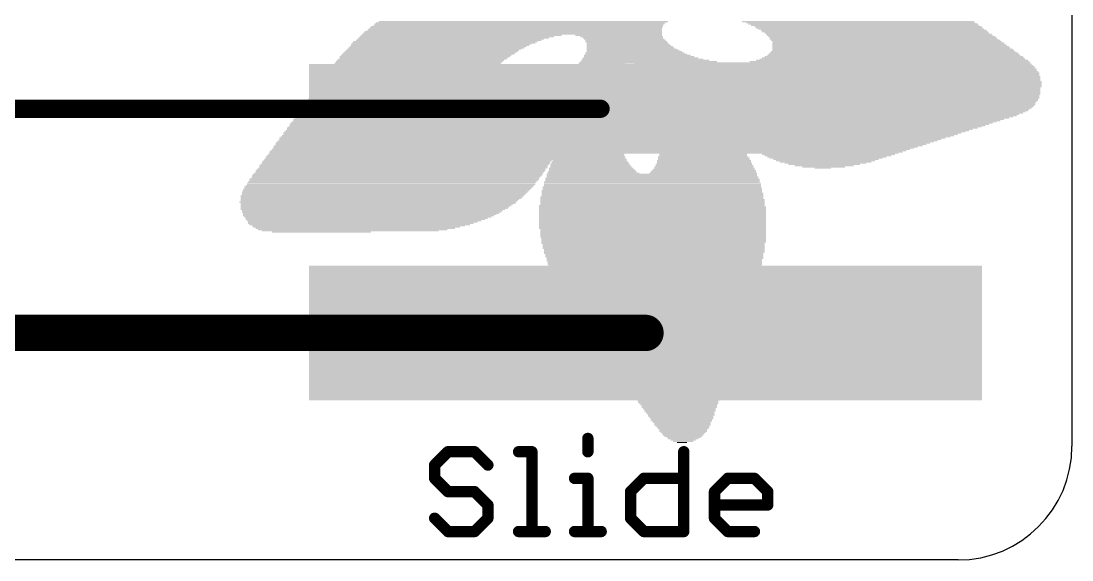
# Model space of a CAD drawing. Extents: x 1.7 to 53.6, y -6.2 to 6.2.
# Drawn here: x 41.88 to 53.59, y -6.03 to -0.02 of the extents above; entities that cross this region are included whole.
import ezdxf

# ---------------------------------------------------------------- set-up
doc = ezdxf.new("R2010")
doc.units = 0
for name, color, linetype in [('1', 12, 'CONTINUOUS'), ('20', 53, 'CONTINUOUS'), ('21', 40, 'CONTINUOUS'), ('22', 6, 'CONTINUOUS')]:
    doc.layers.add(name, color=color, linetype=linetype)

# ---------------------------------------------------------------- blocks, each defined once
blk = doc.blocks.new('RECT')
blk.add_solid([(-0.5, -0.5), (0.5, -0.5), (-0.5, 0.5), (0.5, 0.5)])

msp = doc.modelspace()

# ---------------------------------------------------------------- linework, layer by layer
at = {"layer": '1'}
for points, const_width in [([(48.341, -1), (41.767, -1)], 0.2032), ([(48.841, -3.5), (41.364, -3.5)], 0.4064)]:
    msp.add_lwpolyline(points, dxfattribs=dict(at, const_width=const_width))
for points, const_width in [([(48.341, -1.0508, 1), (48.341, -0.9492)], 0.1016), ([(48.841, -3.6016, 1), (48.841, -3.3984)], 0.2032)]:
    msp.add_lwpolyline(points, format="xyb", dxfattribs=dict(at, const_width=const_width))
at = {"layer": '20'}
for p, q in [((53.594, 4.7625), (53.594, -4.7625)), ((52.324, -6.0325), (4.445, -6.0325))]:
    msp.add_line(p, q, dxfattribs=at)
msp.add_arc((52.324, -4.7625), 1.27, 270, 0, dxfattribs=at)
at = {"layer": '21', "const_width": 0.0635}
for points in [[(48.2313, -4.6769, 1), (48.1678, -4.6769)], [(46.6404, -4.7935, 1), (46.6404, -4.857)], [(46.6628, -4.8477, 1), (46.6179, -4.8028)], [(46.9594, -4.8028, 1), (46.9145, -4.8477)], [(46.937, -4.857, 1), (46.937, -4.7935)], [(47.4276, -4.7935, 1), (47.4276, -4.857)], [(47.6076, -4.8252, 1), (47.5441, -4.8252)], [(47.5759, -4.857, 1), (47.5759, -4.7935)], [(48.1678, -4.8252, 1), (48.2313, -4.8252)], [(49.2999, -4.8252, 1), (49.2364, -4.8252)], [(46.5238, -4.9735, 1), (46.4603, -4.9735)], [(46.4696, -4.9511, 1), (46.5145, -4.996)], [(47.0628, -4.996, 1), (47.1077, -4.9511)], [(46.4603, -5.1218, 1), (46.5238, -5.1218)], [(46.5145, -5.0994, 1), (46.4696, -5.1443)], [(48.0513, -5.0901, 1), (48.0513, -5.1536)], [(48.2313, -5.1218, 1), (48.1678, -5.1218)], [(48.1996, -5.1536, 1), (48.1996, -5.0901)], [(48.8233, -5.0901, 1), (48.8233, -5.1536)], [(48.8457, -5.1443, 1), (48.8008, -5.0994)], [(49.2681, -5.1536, 1), (49.2681, -5.0901)], [(49.7588, -5.0901, 1), (49.7588, -5.1536)], [(49.7812, -5.1443, 1), (49.7363, -5.0994)], [(50.0778, -5.0994, 1), (50.0329, -5.1443)], [(50.0554, -5.1536, 1), (50.0554, -5.0901)], [(46.6404, -5.2384, 1), (46.6404, -5.3019)], [(46.6179, -5.2926, 1), (46.6628, -5.2477)], [(46.9594, -5.2477, 1), (46.9145, -5.2926)], [(46.937, -5.3019, 1), (46.937, -5.2384)], [(48.7067, -5.2701, 1), (48.6432, -5.2701)], [(48.6525, -5.2477, 1), (48.6974, -5.2926)], [(49.6422, -5.2701, 1), (49.5787, -5.2701)], [(49.588, -5.2477, 1), (49.6329, -5.2926)], [(50.2354, -5.2701, 1), (50.1719, -5.2701)], [(50.1812, -5.2926, 1), (50.2261, -5.2477)], [(47.117, -5.4184, 1), (47.0535, -5.4184)], [(47.0628, -5.4409, 1), (47.1077, -5.396)], [(49.6105, -5.3867, 1), (49.6105, -5.4502)], [(50.1719, -5.4184, 1), (50.2354, -5.4184)], [(50.2037, -5.4502, 1), (50.2037, -5.3867)], [(46.5145, -5.5443, 1), (46.4696, -5.5892)], [(47.1077, -5.5892, 1), (47.0628, -5.5443)], [(48.6974, -5.5443, 1), (48.6525, -5.5892)], [(49.6329, -5.5443, 1), (49.588, -5.5892)], [(47.0535, -5.5667, 1), (47.117, -5.5667)], [(48.6432, -5.5667, 1), (48.7067, -5.5667)], [(49.5787, -5.5667, 1), (49.6422, -5.5667)], [(46.6404, -5.6833, 1), (46.6404, -5.7467)], [(46.6179, -5.7375, 1), (46.6628, -5.6925)], [(46.9145, -5.6925, 1), (46.9594, -5.7375)], [(46.937, -5.7467, 1), (46.937, -5.6833)], [(47.4276, -5.6833, 1), (47.4276, -5.7467)], [(47.5441, -5.715, 1), (47.6076, -5.715)], [(47.7242, -5.7467, 1), (47.7242, -5.6833)], [(48.0513, -5.6833, 1), (48.0513, -5.7467)], [(48.1678, -5.715, 1), (48.2313, -5.715)], [(48.3479, -5.7467, 1), (48.3479, -5.6833)], [(48.8233, -5.6833, 1), (48.8233, -5.7467)], [(48.8008, -5.7375, 1), (48.8457, -5.6925)], [(49.2364, -5.715, 1), (49.2999, -5.715)], [(49.2681, -5.7467, 1), (49.2681, -5.6833)], [(49.7588, -5.6833, 1), (49.7588, -5.7467)], [(49.7363, -5.7375, 1), (49.7812, -5.6925)], [(50.0554, -5.7467, 1), (50.0554, -5.6833)]]:
    msp.add_lwpolyline(points, format="xyb", dxfattribs=at)
at = {"layer": '21', "const_width": 0.127}
for points in [[(48.1996, -4.6769), (48.1996, -4.8252)], [(46.6404, -4.8252), (46.4921, -4.9735)], [(46.937, -4.8252), (46.6404, -4.8252)], [(47.0853, -4.9735), (46.937, -4.8252)], [(47.4276, -4.8252), (47.5759, -4.8252)], [(47.5759, -4.8252), (47.5759, -5.715)], [(49.2681, -4.8252), (49.2681, -5.715)], [(46.4921, -4.9735), (46.4921, -5.1218)], [(46.4921, -5.1218), (46.6404, -5.2701)], [(48.0513, -5.1218), (48.1996, -5.1218)], [(48.1996, -5.1218), (48.1996, -5.715)], [(48.675, -5.2701), (48.8233, -5.1218)], [(48.8233, -5.1218), (49.2681, -5.1218)], [(49.6105, -5.2701), (49.7588, -5.1218)], [(49.7588, -5.1218), (50.0554, -5.1218)], [(50.0554, -5.1218), (50.2037, -5.2701)], [(46.6404, -5.2701), (46.937, -5.2701)], [(46.937, -5.2701), (47.0853, -5.4184)], [(48.675, -5.5667), (48.675, -5.2701)], [(49.6105, -5.5667), (49.6105, -5.2701)], [(50.2037, -5.2701), (50.2037, -5.4184)], [(47.0853, -5.4184), (47.0853, -5.5667)], [(50.2037, -5.4184), (49.6105, -5.4184)], [(46.6404, -5.715), (46.4921, -5.5667)], [(47.0853, -5.5667), (46.937, -5.715)], [(48.8233, -5.715), (48.675, -5.5667)], [(49.7588, -5.715), (49.6105, -5.5667)], [(46.937, -5.715), (46.6404, -5.715)], [(47.4276, -5.715), (47.7242, -5.715)], [(48.0513, -5.715), (48.3479, -5.715)], [(49.2681, -5.715), (48.8233, -5.715)], [(50.0554, -5.715), (49.7588, -5.715)]]:
    msp.add_lwpolyline(points, dxfattribs=at)

# ---------------------------------------------------------------- block references
at = {"layer": '1', "xscale": 6.5, "rotation": 180}
msp.add_blockref('RECT', (48.341, -1), dxfattribs=at)
at = {"layer": '1', "xscale": 7.5, "yscale": 1.5, "rotation": 180}
msp.add_blockref('RECT', (48.841, -3.5), dxfattribs=at)
at = {"layer": '22'}
for p, xscale, yscale in [((47.3894, -0.1118), 3.269, 0.0139), ((47.3964, -0.0978), 3.255, 0.014), ((47.4104, -0.0838), 3.255, 0.014), ((47.4244, -0.0699), 3.2271, 0.0139), ((47.4383, -0.0559), 3.227, 0.014), ((47.4522, -0.0419), 3.2271, 0.014), ((47.4803, -0.028), 3.2271, 0.0139), ((51.2102, -0.028), 2.5844, 0.0139), ((51.2382, -0.0419), 2.5565, 0.014), ((51.266, -0.0559), 2.5565, 0.014), ((51.2871, -0.0699), 2.5425, 0.0139), ((51.322, -0.0838), 2.5286, 0.014), ((51.336, -0.0978), 2.5285, 0.014), ((51.3569, -0.1118), 2.5146, 0.0139), ((46.649, -0.2375), 2.0676, 0.014), ((46.67, -0.2235), 2.0815, 0.014), ((46.7049, -0.2096), 2.1234, 0.0139), ((46.7398, -0.1956), 2.1654, 0.014), ((46.7887, -0.1816), 2.2352, 0.014), ((47.3545, -0.1677), 3.3388, 0.0139), ((47.3615, -0.1537), 3.3249, 0.014), ((47.3685, -0.1397), 3.3109, 0.014), ((47.3825, -0.1257), 3.2829, 0.014), ((48.5419, -0.1816), 0.9639, 0.014), ((48.5769, -0.1956), 0.922, 0.014), ((48.5909, -0.2096), 0.8941, 0.0139), ((48.6048, -0.2235), 0.894, 0.014), ((48.6188, -0.2375), 0.8941, 0.014), ((51.3848, -0.1257), 2.5146, 0.014), ((51.3988, -0.1397), 2.5146, 0.014), ((51.4198, -0.1537), 2.5007, 0.014), ((51.4407, -0.1677), 2.5146, 0.0139), ((51.4547, -0.1816), 2.5146, 0.014), ((51.4757, -0.1956), 2.5285, 0.014), ((51.4896, -0.2096), 2.5286, 0.0139), ((51.4966, -0.2235), 2.5426, 0.014), ((51.5175, -0.2375), 2.5565, 0.014), ((46.4674, -0.3493), 1.9278, 0.0139), ((46.4884, -0.3353), 1.9419, 0.014), ((46.5093, -0.3213), 1.9558, 0.014), ((46.5303, -0.3074), 1.9697, 0.0139), ((46.5652, -0.2794), 2.0117, 0.014), ((46.5512, -0.2934), 1.9838, 0.014), ((46.5931, -0.2654), 2.0396, 0.014), ((46.6141, -0.2515), 2.0536, 0.0139), ((48.6258, -0.2515), 0.9081, 0.0139), ((48.6397, -0.2654), 0.9081, 0.014), ((48.6746, -0.3213), 0.9779, 0.014), ((48.6467, -0.2794), 0.922, 0.014), ((48.6537, -0.2934), 0.936, 0.014), ((48.6886, -0.3353), 1.0058, 0.014), ((48.7026, -0.3493), 1.0338, 0.0139), ((48.6677, -0.3074), 0.9639, 0.0139), ((51.5804, -0.3213), 2.6543, 0.014), ((51.5316, -0.2515), 2.5565, 0.0139), ((51.5455, -0.2654), 2.5844, 0.014), ((51.5525, -0.2794), 2.5984, 0.014), ((51.5595, -0.2934), 2.6124, 0.014), ((51.5944, -0.3353), 2.6822, 0.014), ((51.6014, -0.3493), 2.6962, 0.0139), ((51.5735, -0.3074), 2.6403, 0.0139), ((46.3207, -0.475), 1.858, 0.014), ((46.3347, -0.461), 1.858, 0.014), ((46.3556, -0.4471), 1.872, 0.0139), ((46.3835, -0.4191), 1.8999, 0.014), ((46.3696, -0.4331), 1.872, 0.014), ((46.3976, -0.4051), 1.8999, 0.014), ((46.4185, -0.3911), 1.9138, 0.0139), ((46.4325, -0.3772), 1.9139, 0.014), ((46.4535, -0.3632), 1.9279, 0.014), ((48.8773, -0.475), 1.5227, 0.014), ((48.8073, -0.4471), 1.3551, 0.0139), ((48.8423, -0.461), 1.425, 0.014), ((48.7864, -0.4331), 1.2852, 0.014), ((48.7515, -0.4051), 1.1874, 0.014), ((48.7724, -0.4191), 1.2293, 0.014), ((48.7236, -0.3772), 1.1037, 0.014), ((48.7375, -0.3911), 1.1316, 0.0139), ((48.7166, -0.3632), 1.0617, 0.014), ((51.5595, -0.475), 3.1153, 0.014), ((51.5874, -0.461), 3.0314, 0.014), ((51.5944, -0.4471), 2.9616, 0.0139), ((51.6014, -0.4331), 2.9197, 0.014), ((51.6084, -0.4191), 2.8779, 0.014), ((51.6084, -0.4051), 2.8219, 0.014), ((51.6084, -0.3911), 2.794, 0.0139), ((51.6084, -0.3772), 2.7661, 0.014), ((51.6014, -0.3632), 2.7241, 0.014), ((46.223, -0.5867), 1.8301, 0.0139), ((46.2369, -0.5728), 1.83, 0.014), ((46.2508, -0.5588), 1.8301, 0.014), ((46.2718, -0.5309), 1.844, 0.0139), ((46.2649, -0.5448), 1.8301, 0.014), ((46.2858, -0.5169), 1.844, 0.014), ((46.3067, -0.4889), 1.858, 0.0139), ((46.2998, -0.5029), 1.8441, 0.014), ((48.2696, -0.5867), 0.5309, 0.0139), ((48.2835, -0.5728), 0.5308, 0.014), ((48.2975, -0.5588), 0.5309, 0.014), ((48.3045, -0.5448), 0.5169, 0.014), ((48.3185, -0.5309), 0.5169, 0.0139), ((48.3324, -0.5169), 0.5169, 0.014), ((48.3533, -0.5029), 0.5309, 0.014), ((50.6165, -0.4889), 5.0292, 0.0139), ((50.9308, -0.5029), 4.4285, 0.014), ((50.9518, -0.5169), 4.4145, 0.014), ((50.9657, -0.5309), 4.4145, 0.0139), ((50.9797, -0.5448), 4.4146, 0.014), ((50.9937, -0.5588), 4.4145, 0.014), ((51.0007, -0.5728), 4.4005, 0.014), ((51.0147, -0.5867), 4.4005, 0.0139), ((46.1461, -0.6985), 1.844, 0.014), ((46.1531, -0.6845), 1.8301, 0.014), ((46.1671, -0.6705), 1.8301, 0.0139), ((46.181, -0.6426), 1.83, 0.014), ((46.1741, -0.6566), 1.8161, 0.014), ((46.195, -0.6287), 1.8301, 0.0139), ((46.202, -0.6147), 1.8161, 0.014), ((46.2159, -0.6007), 1.8161, 0.014), ((48.1787, -0.6985), 0.6566, 0.014), ((48.1857, -0.6845), 0.6426, 0.014), ((48.1997, -0.6705), 0.6147, 0.0139), ((48.2067, -0.6566), 0.6007, 0.014), ((48.2276, -0.6426), 0.5868, 0.014), ((48.2346, -0.6287), 0.5728, 0.0139), ((48.2416, -0.6147), 0.5588, 0.014), ((48.2626, -0.6007), 0.5449, 0.014), ((51.0286, -0.6007), 4.4006, 0.014), ((51.0286, -0.6147), 4.4006, 0.014), ((51.0356, -0.6287), 4.3866, 0.0139), ((51.0496, -0.6426), 4.3865, 0.014), ((51.0496, -0.6566), 4.3865, 0.014), ((51.0565, -0.6705), 4.3726, 0.0139), ((51.0565, -0.6845), 4.3726, 0.014), ((51.0705, -0.6985), 4.3726, 0.014), ((46.1042, -0.8242), 1.9279, 0.014), ((46.1042, -0.7963), 1.8999, 0.014), ((46.1042, -0.8103), 1.8999, 0.0139), ((46.1112, -0.7823), 1.8859, 0.014), ((46.1181, -0.7684), 1.8719, 0.0139), ((46.1251, -0.7404), 1.858, 0.014), ((46.1251, -0.7544), 1.858, 0.014), ((46.1321, -0.7265), 1.844, 0.0139), ((46.1391, -0.7125), 1.83, 0.014), ((48.0391, -0.8242), 0.8801, 0.014), ((48.053, -0.8103), 0.8522, 0.0139), ((48.074, -0.7963), 0.8103, 0.014), ((48.0879, -0.7823), 0.7823, 0.014), ((48.1089, -0.7684), 0.7683, 0.0139), ((48.1228, -0.7544), 0.7404, 0.014), ((48.1368, -0.7404), 0.7124, 0.014), ((48.1438, -0.7265), 0.6985, 0.0139), ((48.1578, -0.7125), 0.6705, 0.014), ((51.0705, -0.7125), 4.3726, 0.014), ((51.0775, -0.7265), 4.3586, 0.0139), ((51.0775, -0.7404), 4.3586, 0.014), ((51.0774, -0.7684), 4.3307, 0.0139), ((51.0774, -0.7823), 4.3307, 0.014), ((51.0845, -0.7544), 4.3447, 0.014), ((51.0845, -0.7963), 4.3167, 0.014), ((51.0845, -0.8103), 4.3167, 0.0139), ((51.0915, -0.8242), 4.3027, 0.014), ((46.7677, -0.936), 3.4227, 0.014), ((46.7748, -0.9081), 3.4087, 0.0139), ((46.7748, -0.922), 3.4087, 0.014), ((46.1322, -0.8941), 2.0955, 0.014), ((46.1112, -0.8801), 2.0257, 0.014), ((46.0972, -0.8522), 1.9698, 0.014), ((46.1042, -0.8662), 1.9837, 0.0139), ((46.0972, -0.8382), 1.9418, 0.014), ((47.9063, -0.8941), 1.1456, 0.014), ((47.9483, -0.8801), 1.0617, 0.014), ((47.9762, -0.8662), 1.0059, 0.0139), ((47.9971, -0.8522), 0.964, 0.014), ((48.0181, -0.8382), 0.922, 0.014), ((51.0845, -0.8522), 4.2888, 0.014), ((51.0915, -0.8382), 4.3027, 0.014), ((51.0915, -0.8662), 4.2748, 0.0139), ((51.0915, -0.8801), 4.2748, 0.014), ((51.0845, -0.8941), 4.2608, 0.014), ((51.0845, -0.9081), 4.2608, 0.0139), ((51.0845, -0.922), 4.2329, 0.014), ((51.0775, -0.936), 4.219, 0.014), ((46.7259, -1.0477), 3.5065, 0.0139), ((46.7328, -1.0338), 3.4925, 0.014), ((46.7398, -1.0059), 3.4786, 0.0139), ((46.7398, -1.0198), 3.4786, 0.014), ((46.7468, -0.9919), 3.4646, 0.014), ((46.7538, -0.9779), 3.4506, 0.014), ((46.7608, -0.95), 3.4366, 0.0139), ((46.7608, -0.9639), 3.4366, 0.014), ((51.0775, -0.95), 4.219, 0.0139), ((51.0705, -0.9639), 4.205, 0.014), ((51.0635, -0.9919), 4.1631, 0.014), ((51.0705, -0.9779), 4.177, 0.014), ((51.0286, -1.0338), 4.0932, 0.014), ((51.0496, -1.0059), 4.1351, 0.0139), ((51.0426, -1.0198), 4.1211, 0.014), ((51.0217, -1.0477), 4.0513, 0.0139), ((46.6839, -1.1735), 3.6182, 0.014), ((46.6909, -1.1595), 3.6042, 0.014), ((46.6979, -1.1456), 3.5902, 0.0139), ((46.7049, -1.1176), 3.5763, 0.014), ((46.7049, -1.1316), 3.5763, 0.014), ((46.7119, -1.1036), 3.5623, 0.014), ((46.7189, -1.0897), 3.5483, 0.0139), ((46.7189, -1.0617), 3.5205, 0.014), ((46.7189, -1.0757), 3.5205, 0.014), ((51.0007, -1.0617), 4.0094, 0.014), ((50.9867, -1.0757), 3.9814, 0.014), ((50.9657, -1.0897), 3.9395, 0.0139), ((50.9448, -1.1036), 3.8976, 0.014), ((50.9169, -1.1176), 3.8417, 0.014), ((50.8959, -1.1316), 3.7998, 0.014), ((50.8819, -1.1456), 3.744, 0.0139), ((50.861, -1.1595), 3.7021, 0.014), ((50.84, -1.1735), 3.6602, 0.014), ((46.663, -1.2713), 3.716, 0.014), ((46.663, -1.2853), 3.716, 0.0139), ((46.67, -1.2573), 3.7021, 0.014), ((46.67, -1.2433), 3.6741, 0.014), ((46.677, -1.2154), 3.6601, 0.014), ((46.677, -1.2294), 3.6601, 0.0139), ((46.6839, -1.2014), 3.6462, 0.014), ((46.6909, -1.1875), 3.6322, 0.0139), ((50.8191, -1.1875), 3.6183, 0.0139), ((50.7981, -1.2014), 3.5764, 0.014), ((50.7771, -1.2154), 3.5344, 0.014), ((50.7492, -1.2294), 3.4786, 0.0139), ((50.7283, -1.2433), 3.4367, 0.014), ((49.3941, -1.2573), 0.7684, 0.014), ((49.4011, -1.2713), 0.7824, 0.014), ((49.4081, -1.2853), 0.7963, 0.0139), ((51.0984, -1.2573), 2.6123, 0.014), ((51.0845, -1.2713), 2.5565, 0.014), ((51.0705, -1.2853), 2.5006, 0.0139), ((46.635, -1.411), 3.8557, 0.014), ((46.635, -1.383), 3.8278, 0.014), ((46.635, -1.397), 3.8278, 0.014), ((46.642, -1.3691), 3.8138, 0.0139), ((46.6421, -1.3551), 3.7859, 0.014), ((46.6491, -1.3272), 3.7719, 0.0139), ((46.6491, -1.3411), 3.7719, 0.014), ((46.656, -1.3132), 3.758, 0.014), ((46.656, -1.2992), 3.73, 0.014), ((49.4081, -1.2992), 0.7963, 0.014), ((49.429, -1.3411), 0.8382, 0.014), ((49.436, -1.3551), 0.8522, 0.014), ((49.436, -1.3691), 0.8522, 0.0139), ((49.443, -1.383), 0.8662, 0.014), ((49.4569, -1.411), 0.8941, 0.014), ((49.4151, -1.3132), 0.8103, 0.014), ((49.4221, -1.3272), 0.8243, 0.0139), ((49.45, -1.397), 0.8801, 0.014), ((51.0566, -1.2992), 2.4447, 0.014), ((51.0496, -1.3132), 2.3749, 0.014), ((51.0286, -1.3272), 2.305, 0.0139), ((51.0146, -1.3411), 2.2492, 0.014), ((51.0007, -1.3551), 2.1933, 0.014), ((50.9937, -1.3691), 2.1234, 0.0139), ((50.9797, -1.383), 2.0676, 0.014), ((50.9657, -1.397), 2.0117, 0.014), ((50.9588, -1.411), 1.9419, 0.014), ((46.6141, -1.5227), 3.9814, 0.014), ((46.6211, -1.5088), 3.9675, 0.0139), ((46.6211, -1.4808), 3.9395, 0.014), ((46.6211, -1.4948), 3.9395, 0.014), ((46.6211, -1.4668), 3.9116, 0.0139), ((46.6281, -1.4529), 3.8977, 0.014), ((46.635, -1.4389), 3.8837, 0.014), ((46.6281, -1.425), 3.8697, 0.0139), ((49.464, -1.4529), 0.936, 0.014), ((49.471, -1.4668), 0.9499, 0.0139), ((49.471, -1.4808), 0.9499, 0.014), ((49.4779, -1.4948), 0.9639, 0.014), ((49.485, -1.5088), 0.9779, 0.0139), ((49.485, -1.5227), 0.9779, 0.014), ((49.4569, -1.425), 0.8941, 0.0139), ((49.464, -1.4389), 0.9081, 0.014), ((50.9378, -1.425), 1.872, 0.0139), ((50.9308, -1.4389), 1.8022, 0.014), ((50.9169, -1.4529), 1.7463, 0.014), ((50.9099, -1.4668), 1.6764, 0.0139), ((50.8959, -1.4808), 1.6205, 0.014), ((50.8889, -1.4948), 1.5506, 0.014), ((50.8819, -1.5088), 1.4808, 0.0139), ((50.8749, -1.5227), 1.411, 0.014), ((46.1461, -1.6345), 3.2131, 0.014), ((46.1601, -1.6205), 3.2131, 0.014), ((46.1741, -1.5926), 3.2131, 0.014), ((46.1741, -1.6066), 3.2131, 0.0139), ((46.188, -1.5786), 3.2131, 0.014), ((46.614, -1.5647), 4.0373, 0.0139), ((46.6141, -1.5367), 4.0094, 0.014), ((46.6141, -1.5507), 4.0094, 0.014), ((48.2206, -1.6205), 0.8801, 0.014), ((48.2277, -1.6345), 0.8941, 0.014), ((48.2206, -1.5926), 0.8522, 0.014), ((48.2276, -1.6066), 0.8662, 0.0139), ((48.2206, -1.5786), 0.8242, 0.014), ((49.4919, -1.6205), 1.0756, 0.014), ((49.4989, -1.6345), 1.0896, 0.014), ((49.4919, -1.5786), 1.0478, 0.014), ((49.4919, -1.5926), 1.0478, 0.014), ((49.4989, -1.6066), 1.0617, 0.0139), ((49.4849, -1.5367), 1.0058, 0.014), ((49.4919, -1.5507), 1.0198, 0.014), ((49.4919, -1.5647), 1.0198, 0.0139), ((50.861, -1.5367), 1.3271, 0.014), ((50.854, -1.5507), 1.2573, 0.014), ((50.854, -1.5647), 1.1735, 0.0139), ((50.847, -1.5786), 1.1036, 0.014), ((50.847, -1.5926), 1.0198, 0.014), ((50.847, -1.6066), 0.908, 0.0139), ((50.8331, -1.6205), 0.7963, 0.014), ((50.833, -1.6345), 0.6566, 0.014), ((46.0622, -1.7602), 3.2131, 0.014), ((46.0693, -1.7463), 3.2271, 0.0139), ((46.0832, -1.7323), 3.2271, 0.014), ((46.0903, -1.7183), 3.2131, 0.014), ((46.1112, -1.6904), 3.2271, 0.014), ((46.1042, -1.7044), 3.2131, 0.0139), ((46.1181, -1.6764), 3.2131, 0.014), ((46.1322, -1.6624), 3.2131, 0.014), ((46.1461, -1.6484), 3.2131, 0.0139), ((48.9122, -1.7323), 2.3469, 0.014), ((48.9122, -1.7463), 2.3469, 0.0139), ((48.9192, -1.7602), 2.3609, 0.014), ((48.2625, -1.7183), 1.0198, 0.014), ((48.2486, -1.7044), 0.9919, 0.0139), ((48.2346, -1.6624), 0.936, 0.014), ((48.2416, -1.6764), 0.95, 0.014), ((48.2486, -1.6904), 0.9639, 0.014), ((48.2346, -1.6484), 0.908, 0.0139), ((49.4849, -1.7183), 1.2014, 0.014), ((49.485, -1.7044), 1.1735, 0.0139), ((49.4919, -1.6904), 1.1596, 0.014), ((49.4919, -1.6764), 1.1316, 0.014), ((49.4919, -1.6484), 1.1036, 0.0139), ((49.4989, -1.6624), 1.1176, 0.014), ((50.826, -1.6484), 0.475, 0.0139), ((50.8191, -1.6624), 0.1817, 0.014), ((45.9785, -1.872), 3.2131, 0.014), ((45.9925, -1.858), 3.2131, 0.014), ((46.0064, -1.8301), 3.2131, 0.014), ((46.0064, -1.8441), 3.2131, 0.0139), ((46.0204, -1.8161), 3.2131, 0.014), ((46.0413, -1.7882), 3.227, 0.0139), ((46.0344, -1.8021), 3.2131, 0.014), ((46.0483, -1.7742), 3.2131, 0.014), ((48.9122, -1.872), 2.4307, 0.014), ((48.9122, -1.8161), 2.4029, 0.014), ((48.9191, -1.8301), 2.4168, 0.014), ((48.9191, -1.8441), 2.4168, 0.0139), ((48.9191, -1.858), 2.4168, 0.014), ((48.9192, -1.7882), 2.3889, 0.0139), ((48.9192, -1.8021), 2.3889, 0.014), ((48.9122, -1.7742), 2.3749, 0.014), ((45.9086, -1.9698), 3.1572, 0.014), ((45.9016, -1.9838), 3.1432, 0.0139), ((45.8947, -1.9977), 3.1293, 0.014), ((45.9295, -1.9418), 3.1711, 0.014), ((45.9366, -1.9279), 3.1851, 0.0139), ((45.9226, -1.9558), 3.1572, 0.014), ((45.9575, -1.8999), 3.1992, 0.014), ((45.9505, -1.9139), 3.1852, 0.014), ((45.9715, -1.886), 3.1991, 0.0139), ((48.9122, -1.9838), 2.4867, 0.0139), ((48.9122, -1.9977), 2.4867, 0.014), ((48.9192, -1.9418), 2.4727, 0.014), ((48.9192, -1.9558), 2.4727, 0.014), ((48.9192, -1.9698), 2.4727, 0.014), ((48.9122, -1.9139), 2.4587, 0.014), ((48.9122, -1.9279), 2.4587, 0.0139), ((48.9192, -1.886), 2.4447, 0.0139), ((48.9192, -1.8999), 2.4447, 0.014), ((45.8597, -2.0396), 3.0874, 0.014), ((45.8807, -2.0117), 3.1013, 0.014), ((45.8737, -2.0257), 3.0874, 0.0139), ((45.8597, -2.0536), 3.0594, 0.014), ((45.8458, -2.0676), 3.0315, 0.0139), ((45.8388, -2.0815), 3.0175, 0.014), ((45.8248, -2.0955), 2.9896, 0.014), ((45.8178, -2.1095), 2.9756, 0.014), ((48.9121, -2.0815), 2.5146, 0.014), ((48.9191, -2.0955), 2.5286, 0.014), ((48.9191, -2.1095), 2.5286, 0.014), ((48.9191, -2.0117), 2.5006, 0.014), ((48.9191, -2.0257), 2.5006, 0.0139), ((48.9191, -2.0396), 2.5006, 0.014), ((48.9191, -2.0536), 2.5006, 0.014), ((48.9191, -2.0676), 2.5006, 0.0139), ((45.8039, -2.1235), 2.9477, 0.0139), ((45.7968, -2.1374), 2.9057, 0.014), ((45.7899, -2.1514), 2.8917, 0.014), ((45.7829, -2.1654), 2.8499, 0.0139), ((45.7689, -2.1793), 2.822, 0.014), ((45.7549, -2.1933), 2.794, 0.014), ((45.748, -2.2073), 2.7521, 0.0139), ((45.734, -2.2212), 2.6962, 0.014), ((48.9191, -2.1235), 2.5286, 0.0139), ((48.9191, -2.1374), 2.5286, 0.014), ((48.9191, -2.1514), 2.5286, 0.014), ((48.9191, -2.1654), 2.5286, 0.0139), ((48.9191, -2.1793), 2.5286, 0.014), ((48.9191, -2.1933), 2.5286, 0.014), ((48.9191, -2.2073), 2.5286, 0.0139), ((48.9191, -2.2212), 2.5286, 0.014), ((45.72, -2.2352), 2.6682, 0.014), ((45.706, -2.2492), 2.6124, 0.014), ((45.6711, -2.2771), 2.5146, 0.014), ((45.6921, -2.2631), 2.5565, 0.0139), ((45.6572, -2.2911), 2.4587, 0.014), ((45.6432, -2.3051), 2.3749, 0.0139), ((45.6222, -2.319), 2.305, 0.014), ((45.6083, -2.333), 2.2213, 0.014), ((45.5803, -2.347), 2.1094, 0.0139), ((48.9191, -2.2352), 2.5286, 0.014), ((48.9191, -2.2492), 2.5286, 0.014), ((48.9191, -2.2631), 2.5286, 0.0139), ((48.9191, -2.2771), 2.5286, 0.014), ((48.9191, -2.2911), 2.5286, 0.014), ((48.9191, -2.3051), 2.5286, 0.0139), ((48.9191, -2.319), 2.5286, 0.014), ((48.9191, -2.333), 2.5286, 0.014), ((48.9261, -2.347), 2.5146, 0.0139), ((45.5524, -2.3609), 1.9697, 0.014), ((45.2311, -2.3749), 1.1037, 0.014), ((48.9261, -2.3609), 2.5146, 0.014), ((48.9261, -2.3749), 2.5146, 0.014), ((48.9261, -2.3889), 2.5146, 0.014), ((48.9261, -2.4028), 2.5146, 0.0139), ((48.9261, -2.4168), 2.5146, 0.014), ((48.9261, -2.4308), 2.5146, 0.014), ((48.9331, -2.4447), 2.5006, 0.0139), ((48.9331, -2.4587), 2.5006, 0.014), ((48.9331, -2.4727), 2.5006, 0.014), ((48.9331, -2.4867), 2.5006, 0.0139), ((48.9261, -2.5006), 2.4866, 0.014), ((48.9331, -2.5146), 2.4726, 0.014), ((48.9331, -2.5286), 2.4726, 0.014), ((48.9331, -2.5426), 2.4726, 0.0139), ((48.9331, -2.5565), 2.4726, 0.014), ((48.94, -2.5705), 2.4587, 0.014), ((48.94, -2.5844), 2.4587, 0.0139), ((48.94, -2.5984), 2.4587, 0.014), ((48.9331, -2.6124), 2.4448, 0.014), ((48.9401, -2.6263), 2.4308, 0.0139), ((48.9401, -2.6403), 2.4308, 0.014), ((48.9401, -2.6543), 2.4308, 0.014), ((48.9471, -2.6683), 2.4168, 0.014), ((48.9401, -2.6823), 2.4028, 0.0139), ((48.9401, -2.6962), 2.4028, 0.014), ((48.9471, -2.7102), 2.3889, 0.014), ((48.9471, -2.7242), 2.3889, 0.0139), ((48.9471, -2.7381), 2.3889, 0.014), ((48.9471, -2.7521), 2.3609, 0.014), ((48.9471, -2.7661), 2.3609, 0.0139), ((48.9471, -2.78), 2.3609, 0.014), ((48.9541, -2.794), 2.3469, 0.014), ((48.9471, -2.808), 2.333, 0.014), ((48.9541, -2.822), 2.3191, 0.0139), ((48.9541, -2.8359), 2.3191, 0.014), ((48.9541, -2.8499), 2.3191, 0.014), ((48.9541, -2.8639), 2.2911, 0.0139), ((48.9541, -2.8778), 2.2911, 0.014), ((48.9611, -2.8918), 2.2771, 0.014), ((48.9541, -2.9058), 2.2631, 0.0139), ((48.9611, -2.9197), 2.2491, 0.014), ((48.9611, -2.9337), 2.2491, 0.014), ((48.9611, -2.9477), 2.2213, 0.014), ((48.9611, -2.9617), 2.2213, 0.0139), ((48.9681, -2.9756), 2.2073, 0.014), ((48.9611, -2.9896), 2.1933, 0.014), ((48.9681, -3.0036), 2.1793, 0.0139), ((48.9681, -3.0175), 2.1793, 0.014), ((48.968, -3.0315), 2.1514, 0.014), ((48.968, -3.0455), 2.1514, 0.0139), ((48.975, -3.0594), 2.1374, 0.014), ((48.975, -3.0734), 2.1374, 0.014), ((48.975, -3.0874), 2.1094, 0.014), ((48.982, -3.1014), 2.0955, 0.0139), ((48.982, -3.1153), 2.0955, 0.014), ((48.982, -3.1293), 2.0676, 0.014), ((48.982, -3.1433), 2.0676, 0.0139), ((48.989, -3.1572), 2.0536, 0.014), ((48.989, -3.1712), 2.0256, 0.014), ((48.989, -3.1852), 2.0256, 0.0139), ((48.996, -3.1991), 2.0117, 0.014), ((48.996, -3.2131), 1.9837, 0.014), ((48.996, -3.2271), 1.9837, 0.014), ((49.003, -3.241), 1.9697, 0.0139), ((49.003, -3.255), 1.9419, 0.014), ((49.01, -3.269), 1.9279, 0.014), ((49.01, -3.283), 1.9279, 0.0139), ((49.01, -3.2969), 1.8999, 0.014), ((49.0169, -3.3109), 1.886, 0.014), ((49.0239, -3.3249), 1.872, 0.0139), ((49.0169, -3.3388), 1.858, 0.014), ((49.0239, -3.3528), 1.844, 0.014), ((49.0239, -3.3808), 1.8161, 0.0139), ((49.0309, -3.3668), 1.83, 0.014), ((49.0309, -3.3947), 1.8022, 0.014), ((49.0379, -3.4087), 1.7882, 0.014), ((49.0379, -3.4226), 1.7602, 0.0139), ((49.0379, -3.4366), 1.7602, 0.014), ((49.0449, -3.4506), 1.7463, 0.014), ((49.0449, -3.4785), 1.7183, 0.014), ((49.0519, -3.4646), 1.7323, 0.0139), ((49.0519, -3.4925), 1.7043, 0.014), ((49.0588, -3.5065), 1.6904, 0.014), ((49.0588, -3.5205), 1.6624, 0.0139), ((49.0588, -3.5344), 1.6624, 0.014), ((49.0658, -3.5484), 1.6484, 0.014), ((49.0659, -3.5624), 1.6205, 0.0139), ((49.0659, -3.5763), 1.6205, 0.014), ((49.0728, -3.5903), 1.6066, 0.014), ((49.0728, -3.6042), 1.5786, 0.0139), ((49.0798, -3.6182), 1.5646, 0.014), ((49.0798, -3.6322), 1.5646, 0.014), ((49.0798, -3.6462), 1.5367, 0.014), ((49.0868, -3.6602), 1.5227, 0.0139), ((49.0868, -3.6741), 1.5227, 0.014), ((49.0868, -3.6881), 1.4948, 0.014), ((49.0938, -3.7021), 1.4809, 0.0139), ((49.1008, -3.716), 1.4669, 0.014), ((49.0938, -3.73), 1.4529, 0.014), ((49.1008, -3.744), 1.4389, 0.0139), ((49.1078, -3.7579), 1.4249, 0.014), ((49.1077, -3.7719), 1.397, 0.014), ((49.1077, -3.7859), 1.397, 0.014), ((49.1147, -3.7999), 1.383, 0.0139), ((49.1217, -3.8138), 1.369, 0.014), ((49.1148, -3.8278), 1.3551, 0.014), ((49.1217, -3.8418), 1.3412, 0.0139), ((49.1287, -3.8557), 1.3272, 0.014), ((49.1287, -3.8697), 1.2992, 0.014), ((49.1287, -3.8837), 1.2992, 0.0139), ((49.1357, -3.8976), 1.2853, 0.014), ((49.1357, -3.9116), 1.2573, 0.014), ((49.1357, -3.9256), 1.2573, 0.014), ((49.1427, -3.9396), 1.2433, 0.0139), ((49.1427, -3.9535), 1.2153, 0.014), ((49.1496, -3.9675), 1.2014, 0.014), ((49.1496, -3.9815), 1.2014, 0.0139), ((49.1497, -3.9954), 1.1735, 0.014), ((49.1566, -4.0094), 1.1595, 0.014), ((49.1566, -4.0233), 1.1595, 0.0139), ((49.1566, -4.0373), 1.1316, 0.014), ((49.1636, -4.0513), 1.1176, 0.014), ((49.1706, -4.0653), 1.1036, 0.014), ((49.1636, -4.0793), 1.0896, 0.0139), ((49.1706, -4.0932), 1.0757, 0.014), ((49.1776, -4.1072), 1.0617, 0.014), ((49.1706, -4.1212), 1.0478, 0.0139), ((49.1776, -4.1351), 1.0338, 0.014), ((49.1846, -4.1491), 1.0198, 0.014), ((49.1846, -4.1631), 0.9919, 0.0139), ((49.1846, -4.177), 0.9919, 0.014), ((49.1915, -4.191), 0.9779, 0.014), ((49.1915, -4.219), 0.9499, 0.0139), ((49.1986, -4.205), 0.9639, 0.014), ((49.1985, -4.2329), 0.936, 0.014), ((49.2055, -4.2469), 0.922, 0.014), ((49.2056, -4.2609), 0.8941, 0.0139), ((49.2056, -4.2748), 0.8941, 0.014), ((49.2125, -4.2888), 0.8802, 0.014), ((49.2125, -4.3028), 0.8522, 0.0139), ((49.2195, -4.3167), 0.8382, 0.014), ((49.2195, -4.3307), 0.8382, 0.014), ((49.2195, -4.3447), 0.8102, 0.014), ((49.2264, -4.3586), 0.7963, 0.0139), ((49.2264, -4.3726), 0.7963, 0.014), ((49.2264, -4.3866), 0.7683, 0.014), ((49.2335, -4.4005), 0.7543, 0.0139), ((49.2404, -4.4145), 0.7404, 0.014), ((49.2335, -4.4285), 0.7265, 0.014), ((49.2405, -4.4425), 0.7125, 0.0139), ((49.2475, -4.4564), 0.6985, 0.014), ((49.2405, -4.4704), 0.6845, 0.014), ((49.2474, -4.4844), 0.6706, 0.014), ((49.2474, -4.4984), 0.6426, 0.0139), ((49.2544, -4.5123), 0.6286, 0.014), ((49.2544, -4.5263), 0.6286, 0.014), ((49.2545, -4.5403), 0.6007, 0.0139), ((49.2614, -4.5542), 0.5868, 0.014), ((49.2614, -4.5682), 0.5588, 0.014), ((49.2614, -4.5822), 0.5308, 0.0139), ((49.2614, -4.5961), 0.5308, 0.014), ((49.2614, -4.6101), 0.503, 0.014), ((49.2614, -4.6241), 0.475, 0.014), ((49.2614, -4.638), 0.447, 0.0139), ((49.2614, -4.652), 0.4191, 0.014), ((49.2684, -4.666), 0.3772, 0.014), ((49.2614, -4.6799), 0.3352, 0.0139), ((49.2614, -4.6939), 0.2794, 0.014), ((49.2614, -4.7079), 0.2236, 0.014), ((49.2474, -4.7218), 0.1118, 0.0139)]:
    msp.add_blockref('RECT', p, dxfattribs=dict(at, xscale=xscale, yscale=yscale))

doc.saveas('drawing.dxf')
